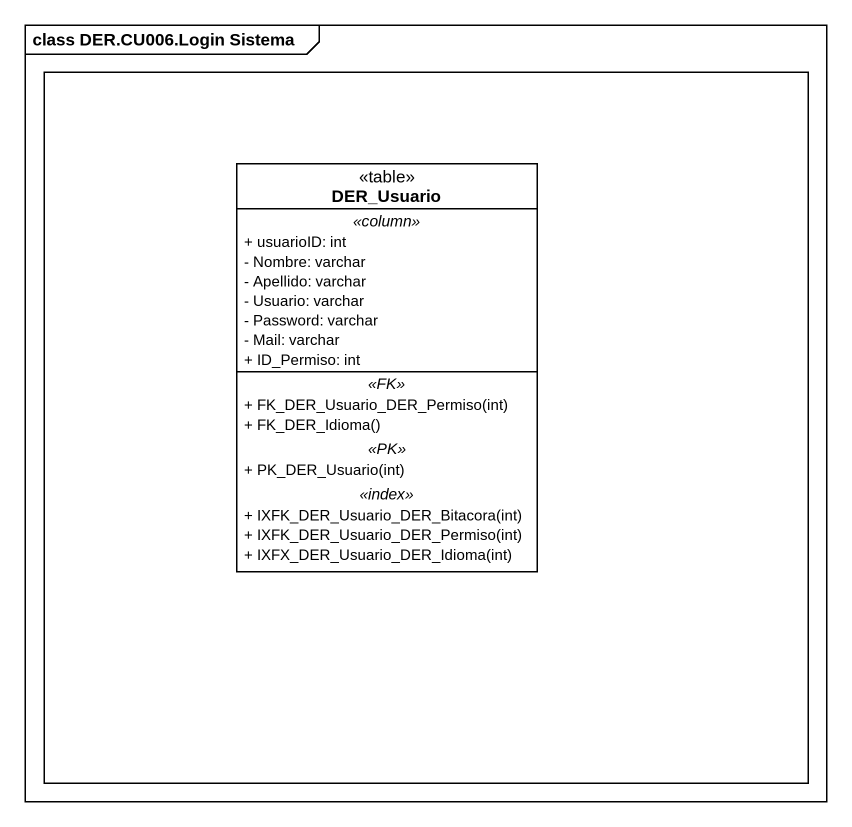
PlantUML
@startuml
mainframe class DER.CU006.Login Sistema
hide circle
hide empty members
skinparam classAttributeIconSize 0
rectangle " " as rectangle1 {
  class DER_Usuario <<table>> {
    .. <<column>> ..
    + usuarioID: int
    - Nombre: varchar
    - Apellido: varchar
    - Usuario: varchar
    - Password: varchar
    - Mail: varchar
    + ID_Permiso: int
    .. <<FK>> ..
    + FK_DER_Usuario_DER_Permiso(int)
    + FK_DER_Idioma()
    .. <<PK>> ..
    + PK_DER_Usuario(int)
    .. <<index>> ..
    + IXFK_DER_Usuario_DER_Bitacora(int)
    + IXFK_DER_Usuario_DER_Permiso(int)
    + IXFX_DER_Usuario_DER_Idioma(int)
  }
}
@enduml
